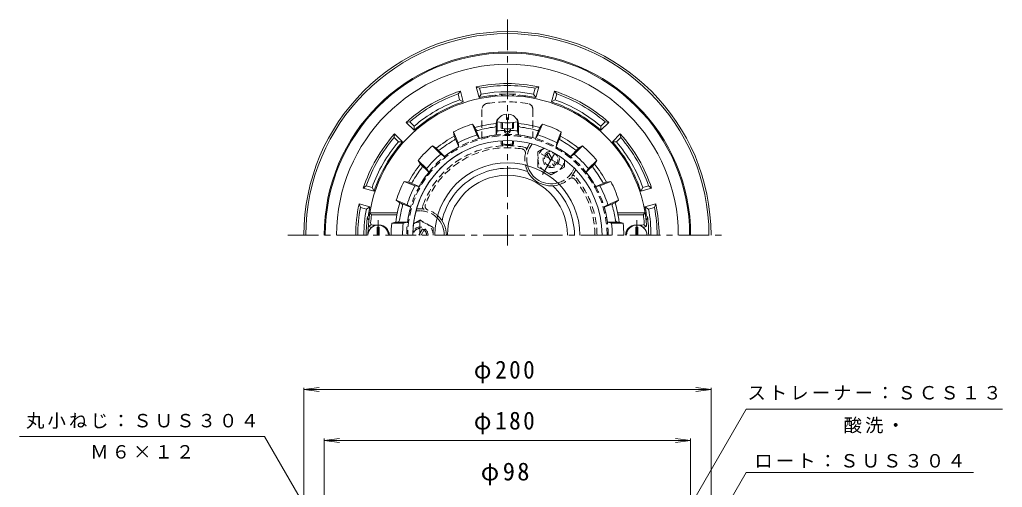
# Model space of a CAD drawing. Units: millimetres, scale not verified. Extents: x -282 to 226, y -346 to 324.
# Drawn here: x -272.6 to 210.2, y 94.5 to 324.1 of the extents above; entities that cross this region are included whole.
import ezdxf

# ---------------------------------------------------------------- set-up
doc = ezdxf.new("R2010")
doc.units = ezdxf.units.MM
doc.header["$LTSCALE"] = 3
for name, pattern in [('CHAIN1', [8, 5, -1, 1, -1]), ('DASHED1', [1.8, 1.2, -0.6]), ('DOUBLE_CHAIN1', [8.8, 5, -1, 0.6, -0.6, 0.6, -1])]:
    doc.linetypes.add(name, pattern=pattern)
for name, color, linetype, lineweight in [('0-0_通り芯', 3, 'Continuous', 9), ('0-1_躯体', 2, 'Continuous', 9), ('0-2_仕上', 6, 'Continuous', 9), ('0-4_その他', 7, 'Continuous', 9), ('0-5_寸法', 7, 'Continuous', 9), ('0-6_ハッチ', 2, 'DOUBLE_CHAIN1', 9)]:
    doc.layers.add(name, color=color, linetype=linetype, lineweight=lineweight)
doc.styles.add('ＭＳ ゴシック', font='')
doc.styles.get('ＭＳ ゴシック').set_extended_font_data('MS Gothic')

msp = doc.modelspace()

# ---------------------------------------------------------------- linework, layer by layer
at = {"layer": '0-0_通り芯', "linetype": 'CHAIN1'}
for p, q in [((-32.96, 324.147), (-32.96, 213.252)), ((-140.838, 218.27), (74.085, 218.27))]:
    msp.add_line(p, q, dxfattribs=at)
at = {"layer": '0-0_通り芯'}
for radius, start, end in [(100, 0, 180), (99, 0, 180), (32.913, 72.51527, 167.48474), (29.485, 0, 180), (32.913, 0, 47.48473)]:
    msp.add_arc((-32.96, 218.27), radius, start, end, dxfattribs=at)
at = {"layer": '0-1_躯体'}
for p, q in [((-45.839, 287.584), (-46.617, 290.49)), ((-20.082, 287.584), (-19.303, 290.49)), ((-17.57, 291.163), (-19.303, 290.49)), ((-18.995, 285.842), (-17.57, 291.163)), ((-56.078, 289.092), (-57.243, 287.643)), ((-56.464, 284.737), (-57.243, 287.643)), ((-54.652, 283.771), (-56.078, 289.092)), ((-45.839, 287.584), (-46.925, 285.842)), ((-20.082, 287.584), (-18.995, 285.842)), ((-9.456, 284.737), (-8.678, 287.643)), ((-56.464, 284.737), (-54.652, 283.771)), ((-9.456, 284.737), (-11.268, 283.771)), ((-78.77, 271.858), (-80.898, 273.986)), ((-78.77, 271.858), (-78.84, 269.807)), ((12.85, 271.858), (14.977, 273.986)), ((12.85, 271.858), (12.92, 269.807)), ((12.92, 269.807), (16.815, 273.702)), ((16.815, 273.702), (14.977, 273.986)), ((-88.392, 268.045), (-88.676, 266.207)), ((-86.548, 264.08), (-88.676, 266.207)), ((-84.497, 264.15), (-88.392, 268.045)), ((20.628, 264.08), (22.756, 266.207)), ((-86.548, 264.08), (-84.497, 264.15)), ((20.628, 264.08), (18.577, 264.15)), ((-99.427, 241.774), (-102.333, 242.552)), ((-99.427, 241.774), (-98.462, 239.962)), ((33.507, 241.774), (32.541, 239.962)), ((32.541, 239.962), (37.862, 241.388)), ((33.507, 241.774), (36.413, 242.552)), ((37.862, 241.388), (36.413, 242.552)), ((-102.274, 231.148), (-105.18, 231.927)), ((-102.274, 231.148), (-100.532, 232.235)), ((36.354, 231.148), (34.612, 232.235)), ((36.354, 231.148), (39.26, 231.927))]:
    msp.add_line(p, q, dxfattribs=at)
at = {"layer": '0-1_躯体', "linetype": 'DASHED1'}
for p, q in [((-22.718, 262.009), (-21.896, 263.434)), ((-21.852, 261.509), (-20.89, 263.176)), ((-1.068, 249.509), (-0.105, 251.176)), ((-0.202, 249.009), (0.621, 250.434)), ((-75.96, 230.27), (-77.885, 230.27)), ((-75.96, 231.27), (-77.606, 231.27))]:
    msp.add_line(p, q, dxfattribs=at)
at = {"layer": '0-1_躯体', "color": 4, "linetype": 'DASHED1'}
for p, q in [((-14.853, 261.05), (-17.955, 259.259)), ((-17.955, 251.759), (-17.955, 259.259)), ((-13.536, 258.104), (-10.25, 252.413)), ((-12.67, 258.604), (-9.384, 252.913)), ((-11.455, 248.006), (-17.955, 251.759)), ((-11.455, 248.006), (-4.96, 251.756)), ((-4.96, 255.395), (-4.96, 251.756)), ((-79.111, 223.956), (-75.96, 225.775)), ((-69.465, 222.025), (-75.96, 225.775)), ((-76.537, 218.27), (-74.75, 221.365)), ((-75.383, 218.27), (-73.884, 220.865)), ((-69.465, 218.27), (-69.465, 222.025))]:
    msp.add_line(p, q, dxfattribs=at)
at = {"layer": '0-1_躯体', "color": 4, "linetype": 'CHAIN1'}
for p, q in [((-6.434, 252.607), (-16.329, 258.32)), ((-9.71, 258.54), (-15.778, 248.03)), ((-75.96, 225.81), (-75.96, 218.27))]:
    msp.add_line(p, q, dxfattribs=at)
at = {"layer": '0-1_躯体'}
for points in [[(-46.925, 285.842), (-48.351, 291.163), (-46.617, 290.49)], [(-11.268, 283.771), (-9.842, 289.092), (-8.678, 287.643)], [(-78.84, 269.807), (-82.735, 273.702), (-80.898, 273.986)], [(18.577, 264.15), (22.472, 268.045), (22.756, 266.207)], [(-98.462, 239.962), (-103.782, 241.388), (-102.333, 242.552)], [(-100.532, 232.235), (-105.853, 233.66), (-105.18, 231.927)], [(34.612, 232.235), (39.933, 233.66), (39.26, 231.927)]]:
    msp.add_lwpolyline(points, dxfattribs=at)
at = {"layer": '0-1_躯体', "color": 4, "linetype": 'DASHED1'}
msp.add_circle((-11.46, 255.509), 3.324, dxfattribs=at)
at = {"layer": '0-1_躯体'}
for centre, radius, start, end in [((-32.96, 218.27), 90, 0, 180), ((-32.96, 218.27), 89.5, 0, 180), ((-32.96, 218.27), 83.941, 0, 180), ((-32.96, 218.27), 74.5, 78.07777, 101.92224), ((-32.96, 218.27), 73.5, 79.29149, 100.70854), ((-32.96, 218.27), 74.5, 108.07777, 131.92224), ((-32.96, 218.27), 73.5, 109.29149, 130.70854), ((-32.96, 218.27), 69, 95.13783, 101.67665), ((-32.96, 218.27), 70.5, 79.47449, 100.52557), ((-38.96, 285.001), 2, 53.16594, 95.13788), ((-32.96, 218.27), 69.376, 86.59644, 93.40356), ((-36.96, 285.526), 2, 36.91762, 93.40337), ((-28.96, 285.526), 2, 86.59663, 143.08269), ((-26.96, 285.001), 2, 84.86212, 126.83406), ((-32.96, 218.27), 69, 78.32338, 84.86217), ((-32.96, 218.27), 74.5, 48.07777, 71.92224), ((-32.96, 218.27), 73.5, 49.29149, 70.70854), ((-32.96, 218.27), 69, 108.32338, 131.67665), ((-32.96, 218.27), 70.5, 109.47449, 130.52557), ((-32.96, 218.27), 69, 48.32338, 71.67665), ((-32.96, 218.27), 70.5, 49.47449, 70.52557), ((-32.96, 218.27), 74.5, 138.07777, 161.92224), ((-32.96, 218.27), 73.5, 139.29149, 160.70854), ((-32.96, 218.27), 74.5, 18.07777, 41.92224), ((-32.96, 218.27), 73.5, 19.29149, 40.70854), ((-32.96, 218.27), 70.5, 139.47449, 160.52557), ((-32.96, 218.27), 69, 138.32338, 161.67665), ((-32.96, 218.27), 69, 18.32338, 41.67665), ((-32.96, 218.27), 70.5, 19.47449, 40.52557), ((-11.46, 255.509), 13, 192.14695, 287.85287), ((-11.46, 255.509), 12, 194.64639, 285.35343), ((-32.96, 218.27), 74.5, 168.07777, 180.00002), ((-32.96, 218.27), 73.5, 169.29144, 179.99998), ((-32.96, 218.27), 69, 168.32335, 171.41632), ((-32.96, 218.27), 69, 8.58368, 11.67665), ((-32.96, 218.27), 73.5, 0, 10.70854), ((-32.96, 218.27), 74.5, 0, 11.92224), ((-32.96, 218.27), 70.5, 169.47441, 179.99998), ((-32.96, 218.27), 69.376, 172.32347, 180), ((-99.732, 227.27), 2, 172.32343, 228.81255), ((-99.21, 228.27), 2, 171.41681, 213.38803), ((-75.96, 218.27), 13, 0, 47.85329), ((33.29, 228.27), 2, 326.61162, 8.58319), ((33.812, 227.27), 2, 311.18845, 7.67657), ((-32.96, 218.27), 69.376, 0, 7.67653), ((-32.96, 218.27), 70.5, 0, 10.52557), ((-75.96, 218.27), 12, 0, 45.3539)]:
    msp.add_arc(centre, radius, start, end, dxfattribs=at)
at = {"layer": '0-1_躯体', "linetype": 'DASHED1'}
for centre, radius, start, end in [((-32.96, 218.27), 44, 78.73782, 161.26224), ((-32.96, 218.27), 43, 80.3933, 159.60683), ((-24.562, 260.442), 1, 339.36754, 78.73761), ((-11.46, 255.509), 13, 149.99991, 159.36919), ((-11.46, 255.509), 12, 149.99997, 194.64639), ((-26.118, 258.695), 2, 347.73819, 80.39346), ((-11.46, 255.509), 13, 167.73729, 192.14695), ((-11.46, 255.509), 12, 285.35343, 329.99992), ((-1.372, 244.408), 2, 39.6064, 132.26289), ((-11.46, 255.509), 13, 320.63103, 329.99991), ((-0.637, 246.629), 1, 41.26125, 140.63077), ((-32.96, 218.27), 44, 0, 41.26216), ((-11.46, 255.509), 13, 287.85287, 312.2627), ((-32.96, 218.27), 43, 0, 39.60672), ((-73.681, 232.083), 1, 161.26411, 260.63068), ((-71.39, 232.557), 2, 159.6064, 252.26289), ((-75.96, 218.27), 13, 80.63094, 89.99991), ((-75.96, 218.27), 12, 45.3539, 89.99992), ((-75.96, 218.27), 13, 47.85329, 72.2627)]:
    msp.add_arc(centre, radius, start, end, dxfattribs=at)
at = {"layer": '0-1_躯体', "color": 4, "linetype": 'DASHED1'}
for centre, radius, start, end in [((-11.463, 255.504), 6.5, 120.94121, 359.05873), ((-11.46, 255.509), 4, 90.2198, 29.78027), ((-75.96, 218.27), 4, 359.99976, 149.77924), ((-75.966, 218.27), 6.5, 359.99939, 118.93852), ((-75.96, 218.27), 3.324, 359.99969, 180.00031)]:
    msp.add_arc(centre, radius, start, end, dxfattribs=at)
at = {"layer": '0-2_仕上'}
for p, q in [((-37.96, 275.299), (-38.46, 273.196)), ((-37.96, 275.299), (-37.96, 274.353)), ((-27.96, 275.299), (-27.46, 273.196)), ((-27.96, 275.299), (-27.96, 274.353)), ((-48.896, 271.114), (-46.709, 265.833)), ((-38.46, 273.189), (-38.46, 267.474)), ((-37.96, 273.884), (-37.96, 269.545)), ((-34.46, 269.766), (-34.46, 270.521)), ((-31.46, 269.766), (-31.46, 270.521)), ((-27.96, 273.884), (-27.96, 269.545)), ((-27.46, 273.189), (-27.46, 267.474)), ((-17.024, 271.114), (-19.211, 265.833)), ((-59.404, 269.045), (-57.202, 263.728)), ((-59.404, 269.045), (-59.059, 266.904)), ((-59.059, 266.904), (-56.872, 261.623)), ((-46.709, 265.833), (-47.963, 267.555)), ((-38.46, 267.474), (-37.96, 269.545)), ((-27.46, 267.474), (-27.96, 269.545)), ((-19.211, 265.833), (-17.957, 267.555)), ((-6.861, 266.904), (-9.049, 261.623)), ((-6.516, 269.045), (-8.718, 263.728)), ((-6.516, 269.045), (-6.861, 266.904)), ((-69.752, 262.131), (-65.683, 258.062)), ((-67.907, 260.993), (-69.752, 262.131)), ((-67.907, 260.993), (-63.864, 256.951)), ((-56.872, 261.623), (-57.202, 263.728)), ((-9.049, 261.623), (-8.718, 263.728)), ((1.986, 260.993), (-2.056, 256.951)), ((3.832, 262.131), (-0.238, 258.062)), ((1.986, 260.993), (3.832, 262.131)), ((-63.864, 256.951), (-65.683, 258.062)), ((-2.056, 256.951), (-0.238, 258.062)), ((-76.823, 255.06), (-72.754, 250.991)), ((-76.823, 255.06), (-75.685, 253.215)), ((-75.685, 253.215), (-71.643, 249.173)), ((9.765, 253.215), (5.722, 249.173)), ((10.903, 255.06), (6.833, 250.991)), ((10.903, 255.06), (9.765, 253.215)), ((-71.643, 249.173), (-72.754, 250.991)), ((5.722, 249.173), (6.833, 250.991)), ((-81.597, 244.367), (-76.315, 242.18)), ((-76.315, 242.18), (-78.42, 242.51)), ((15.677, 244.367), (10.395, 242.18)), ((10.395, 242.18), (12.5, 242.51)), ((-87.564, 235.474), (-82.247, 233.271)), ((-87.564, 235.474), (-85.807, 234.205)), ((-80.525, 232.017), (-85.807, 234.205)), ((-80.525, 232.017), (-82.247, 233.271)), ((14.605, 232.017), (19.886, 234.205)), ((14.605, 232.017), (16.327, 233.271)), ((21.643, 235.474), (16.327, 233.271)), ((21.643, 235.474), (19.886, 234.205)), ((-99.715, 228.268), (-100.571, 229.268)), ((-87.148, 229.268), (-100.571, 229.268)), ((-87.244, 228.268), (-99.715, 228.268)), ((-87.244, 228.268), (-87.148, 229.268)), ((21.324, 228.268), (21.228, 229.268)), ((21.228, 229.268), (34.651, 229.268)), ((21.324, 228.268), (33.795, 228.268)), ((33.795, 228.268), (34.651, 229.268)), ((-99.927, 223.593), (-101.005, 222.585)), ((-99.462, 222.268), (-100.275, 222.268)), ((-95.96, 223.268), (-99.189, 223.268)), ((-87.774, 224.768), (-89.806, 224.268)), ((-89.806, 224.268), (-84.129, 224.268)), ((-87.774, 224.768), (-82.043, 224.768)), ((-82.043, 224.768), (-84.129, 224.268)), ((16.123, 224.768), (18.209, 224.268)), ((21.853, 224.768), (16.123, 224.768)), ((23.885, 224.268), (18.209, 224.268)), ((21.853, 224.768), (23.885, 224.268)), ((30.04, 223.268), (33.269, 223.268)), ((33.542, 222.268), (34.354, 222.268)), ((34.007, 223.593), (35.085, 222.585))]:
    msp.add_line(p, q, dxfattribs=at)
at = {"layer": '0-2_仕上', "color": 4}
for p, q in [((-33.46, 275.162), (-33.46, 277.779)), ((-35.96, 270.832), (-35.96, 273.642)), ((-35.46, 270.685), (-35.46, 273.601)), ((-30.46, 270.685), (-30.46, 273.601)), ((-29.96, 270.832), (-29.96, 273.642)), ((-35.96, 263.19), (-35.96, 264.673)), ((-35.96, 263.19), (-35.46, 262.69)), ((-35.46, 262.69), (-35.46, 264.703)), ((-30.46, 262.69), (-30.46, 264.703)), ((-29.96, 263.19), (-30.46, 262.69)), ((-29.96, 263.19), (-29.96, 264.673)), ((-95.96, 222.186), (-96.96, 222.186)), ((-96.96, 222.186), (-96.96, 218.27)), ((-95.96, 222.186), (-95.96, 218.27)), ((30.04, 222.186), (31.04, 222.186)), ((30.04, 222.186), (30.04, 218.27)), ((31.04, 222.186), (31.04, 218.27))]:
    msp.add_line(p, q, dxfattribs=at)
at = {"layer": '0-2_仕上', "color": 4, "linetype": 'CHAIN1'}
for p, q in [((-96.46, 225.672), (-96.46, 218.27)), ((30.54, 225.672), (30.54, 218.27))]:
    msp.add_line(p, q, dxfattribs=at)
at = {"layer": '0-2_仕上', "color": 4}
msp.add_lwpolyline([(-33.46, 275.162), (-32.46, 275.162), (-32.46, 277.779)], dxfattribs=at)
at = {"layer": '0-2_仕上'}
for points in [[(-48.896, 271.114), (-50.166, 272.872), (-47.963, 267.555)], [(-17.024, 271.114), (-15.755, 272.872), (-17.957, 267.555)], [(-81.597, 244.367), (-83.737, 244.712), (-78.42, 242.51)], [(15.677, 244.367), (17.817, 244.712), (12.5, 242.51)]]:
    msp.add_lwpolyline(points, dxfattribs=at)
for centre, radius, start, end in [((-32.96, 218.268), 68.5, 4.24803, 180), ((-32.96, 218.268), 57.25, 94.51041, 95.01035), ((-32.96, 218.268), 57.25, 84.98965, 85.48959), ((-32.96, 218.268), 57.25, 107.48961, 117.51036), ((-32.96, 218.266), 55.198, 95.71858, 106.78081), ((-47.666, 270.757), 1, 202.5, 285.65154), ((-32.96, 218.268), 53.51, 96.84851, 105.65149), ((-39.46, 272.389), 1, 276.84903, 0.00082), ((-32.96, 218.268), 52.297, 90, 91.6436), ((-32.96, 270.543), 1.5, 180.8345, 270), ((-32.96, 218.268), 52.297, 88.3564, 90), ((-32.96, 270.543), 1.5, 270, 359.1655), ((-32.96, 218.266), 55.198, 73.21919, 84.28142), ((-26.46, 272.389), 1, 179.99918, 263.15097), ((-32.96, 218.268), 53.51, 74.34851, 83.15149), ((-18.254, 270.757), 1, 254.34846, 337.5), ((-32.96, 218.268), 57.25, 62.48964, 72.51039), ((-32.96, 218.266), 55.198, 118.21788, 129.28021), ((-59.676, 265.782), 1, 299.34903, 22.50082), ((-32.96, 218.268), 51.52, 106.93065, 118.06932), ((-32.96, 218.268), 49.512, 96.37785, 106.12216), ((-32.96, 218.268), 51.52, 91.66841, 95.56932), ((-32.96, 269.788), 1.5, 180.8345, 270), ((-32.96, 269.788), 1.5, 270, 359.1655), ((-32.96, 218.268), 51.52, 84.43068, 88.33159), ((-32.96, 218.268), 49.512, 73.87784, 83.62215), ((-32.96, 218.268), 51.52, 61.93068, 73.06935), ((-6.244, 265.782), 1, 157.49918, 240.65097), ((-32.96, 218.266), 55.198, 50.71979, 61.78212), ((-32.96, 218.268), 46.5, 0, 180), ((-32.96, 218.268), 46.5, 112.41374, 180), ((-32.96, 218.268), 57.25, 129.98964, 140.01035), ((-32.96, 218.268), 53.51, 119.34851, 128.15149), ((-32.96, 218.268), 49.512, 118.87785, 128.62216), ((-32.96, 218.268), 49.512, 51.37784, 61.12215), ((-32.96, 218.268), 53.51, 51.84851, 60.65149), ((-32.96, 218.268), 57.25, 39.98965, 50.01036), ((-32.96, 218.268), 51.52, 129.43066, 140.56932), ((-66.633, 261.134), 1, 225, 308.15154), ((-32.96, 218.268), 51.52, 39.43068, 50.56934), ((0.713, 261.134), 1, 231.84846, 315), ((-32.96, 218.266), 55.198, 140.71732, 151.77986), ((-32.96, 218.268), 53.51, 141.84851, 150.65149), ((-75.825, 251.941), 1, 321.84903, 45.00082), ((9.905, 251.941), 1, 134.99918, 218.15097), ((-32.96, 218.268), 53.51, 29.34851, 38.15149), ((-32.96, 218.266), 55.198, 28.22014, 39.28268), ((-32.96, 218.268), 49.512, 141.37785, 151.12216), ((-32.96, 218.268), 49.512, 28.87784, 38.62215), ((-32.96, 218.268), 57.25, 152.48961, 162.51036), ((-32.96, 218.268), 51.52, 151.93066, 163.06935), ((-80.474, 244.985), 1, 247.5, 330.65154), ((-32.96, 218.268), 51.52, 16.93065, 28.06934), ((14.554, 244.985), 1, 209.34846, 292.5), ((-32.96, 218.268), 57.25, 17.48964, 27.51039), ((-32.96, 218.266), 55.198, 163.21695, 173.23549), ((-32.96, 218.268), 53.51, 164.34851, 172.09158), ((-85.449, 232.974), 1, 344.34903, 67.50082), ((-32.96, 218.268), 49.512, 163.87785, 172.45633), ((-32.96, 218.268), 49.512, 7.54367, 16.12215), ((19.528, 232.974), 1, 112.49918, 195.65097), ((-32.96, 218.268), 53.51, 7.90842, 15.65149), ((-32.96, 218.266), 55.198, 6.76451, 16.78305), ((-32.96, 218.268), 67.5, 171.48038, 174.82341), ((-32.96, 218.268), 67.5, 5.17659, 8.51962), ((-100.275, 223.268), 1, 175.75217, 270), ((-99.189, 224.268), 1, 174.82323, 270), ((-95.96, 218.268), 5, 0, 90.00018), ((-32.96, 218.268), 57.161, 173.97476, 180), ((-86.951, 225.768), 1, 270, 352.09207), ((-32.96, 218.268), 51.52, 173.31213, 180), ((-32.96, 218.268), 51.52, 0, 6.68787), ((21.031, 225.768), 1, 187.90793, 270), ((-32.96, 218.268), 57.161, 0, 6.02524), ((30.04, 218.268), 5, 89.99982, 180), ((33.269, 224.268), 1, 270, 5.17677), ((34.354, 223.268), 1, 270, 4.24783)]:
    msp.add_arc(centre, radius, start, end, dxfattribs=at)
at = {"layer": '0-2_仕上', "color": 4}
for centre, radius, start, end in [((-32.96, 272.453), 5.348, 95.36397, 164.22838), ((-32.96, 272.453), 5.348, 15.77162, 84.63603), ((-32.96, 306.774), 33.267, 261.09943, 278.90057), ((-32.96, 277.383), 14.507, 258.06526, 281.93474), ((-32.96, 277.383), 14.905, 260.34387, 279.65613), ((-96.46, 218.27), 5, 0, 180), ((30.54, 218.27), 5, 0, 180)]:
    msp.add_arc(centre, radius, start, end, dxfattribs=at)
msp.add_ellipse((-32.96, 270.832), major_axis=(-3, 0), ratio=0.0891, start_param=6.2831818, end_param=9.4247745, dxfattribs=at)
at = {"layer": '0-4_その他'}
for p, q in [((-132.96, 142.488), (-125.524, 143.467)), ((-132.96, 143.388), (-132.96, -46.512)), ((-132.96, 142.488), (67.04, 142.488)), ((-132.96, 142.488), (-125.524, 141.509)), ((67.04, 142.488), (59.604, 143.467)), ((67.04, 142.488), (59.604, 141.509)), ((67.04, 143.388), (67.04, -46.512)), ((-122.96, 117.488), (-115.524, 118.467)), ((-122.96, 118.388), (-122.96, -46.512)), ((-122.96, 117.488), (57.04, 117.488)), ((-122.96, 117.488), (-115.524, 116.509)), ((57.04, 117.488), (49.604, 118.467)), ((57.04, 117.488), (49.604, 116.509)), ((57.04, 118.388), (57.04, -46.512))]:
    msp.add_line(p, q, dxfattribs=at)
at = {"layer": '0-5_寸法'}
for p, q in [((-152.244, 119.488), (-272.575, 119.488)), ((-91.954, 15.062), (-152.244, 119.488))]:
    msp.add_line(p, q, dxfattribs=at)
for points in [[(17.646, 17.488), (84.233, 132.82), (210.153, 132.82)], [(15.979, -16.512), (84.249, 101.764), (195.93, 101.764)]]:
    msp.add_lwpolyline(points, dxfattribs=at)
at = {"layer": '0-6_ハッチ', "linetype": 'DASHED1'}
for p, q in [((-45.46, 280.078), (-45.46, 266.166)), ((-20.46, 280.078), (-20.46, 266.166))]:
    msp.add_line(p, q, dxfattribs=at)
for centre, radius, start, end in [((-42.46, 280.078), 3, 98.53641, 180), ((-32.96, 216.787), 67, 81.46362, 98.53638), ((-23.46, 280.078), 3, 0, 81.46359), ((-32.96, 218.27), 49.5, 0, 180), ((-32.96, 218.27), 48.939, 0, 180)]:
    msp.add_arc(centre, radius, start, end, dxfattribs=at)
at = {"layer": '0-6_ハッチ', "linetype": 'Continuous'}
msp.add_arc((-32.96, 218.27), 35.606, 0, 180, dxfattribs=at)

# ---------------------------------------------------------------- texts
at = {"layer": '0-4_その他', "color": 2, "char_height": 8.798, "attachment_point": 7, "style": 'ＭＳ ゴシック'}
for s, insert in [('\\T1.21;\\W0.95;φ200', (-49.46, 145.488)), ('\\T1.21;\\W0.95;φ180', (-49.46, 120.488)), ('\\T1.19;φ98', (-46.085, 95.488))]:
    msp.add_mtext(s, dxfattribs=dict(at, insert=insert))
at = {"layer": '0-5_寸法', "char_height": 6.598, "attachment_point": 7, "style": 'ＭＳ ゴシック'}
for s, insert in [('\\T1.17;ストレーナー：ＳＣＳ１３', (84.943, 137.282)), ('\\T1.17;丸小ねじ：ＳＵＳ３０４', (-269.41, 123.193)), ('\\T1.17;酸洗・', (132.193, 120.961)), ('\\T1.17;Ｍ６×１２', (-237.91, 108.505)), ('\\T1.17;ロート：ＳＵＳ３０４', (88.339, 103.951))]:
    msp.add_mtext(s, dxfattribs=dict(at, insert=insert))

doc.saveas('drawing.dxf')
